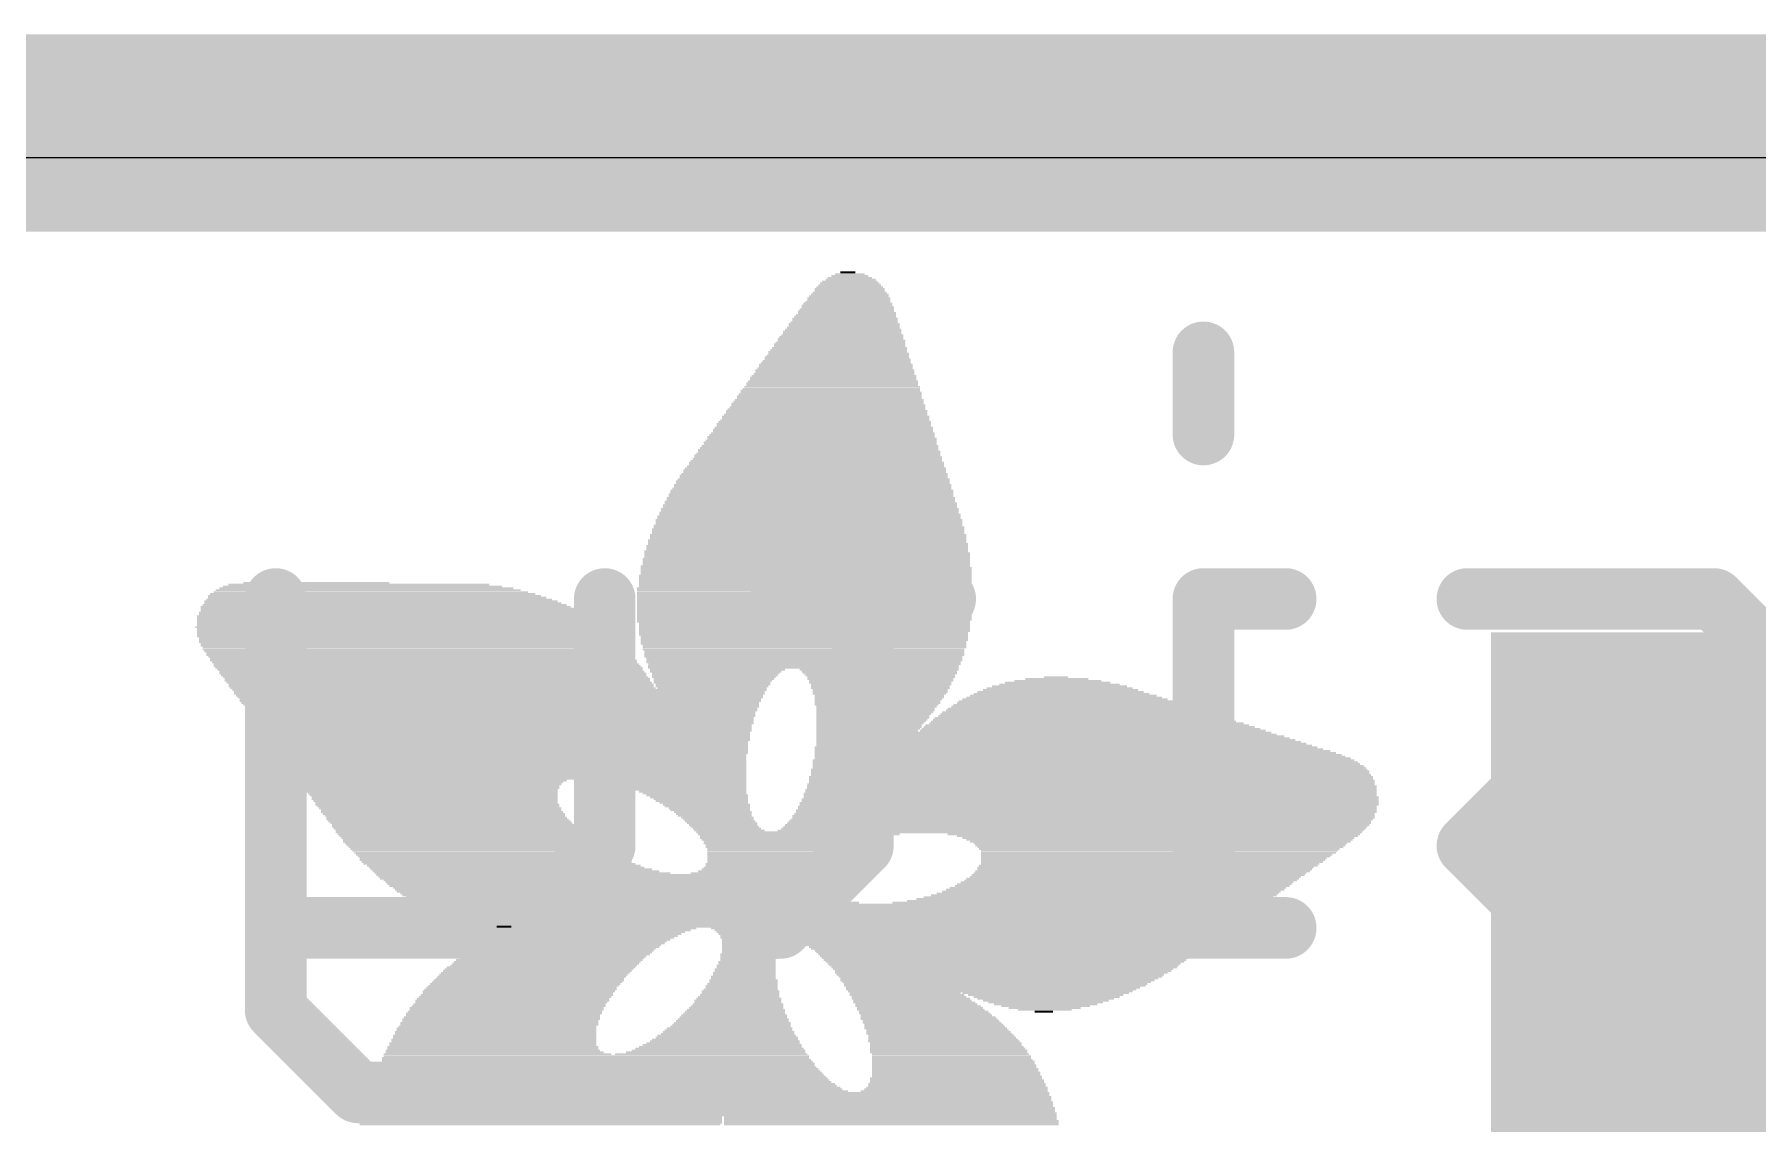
# Model space of a CAD drawing. Extents: x -0.3 to 51.1, y -0.2 to 10.4.
# Drawn here: x 23.924 to 27.475, y 8.169 to 10.414 of the extents above; entities that cross this region are included whole.
import ezdxf

# ---------------------------------------------------------------- set-up
doc = ezdxf.new("R2010")
doc.units = 0
for name, color, linetype in [('1', 12, 'CONTINUOUS'), ('16', 132, 'CONTINUOUS'), ('20', 53, 'CONTINUOUS'), ('21', 40, 'CONTINUOUS'), ('22', 6, 'CONTINUOUS')]:
    doc.layers.add(name, color=color, linetype=linetype)

# ---------------------------------------------------------------- blocks, each defined once
blk = doc.blocks.new('RECT')
blk.add_solid([(-0.5, -0.5), (0.5, -0.5), (-0.5, 0.5), (0.5, 0.5)])

msp = doc.modelspace()

# ---------------------------------------------------------------- linework, layer by layer
at = {"layer": '1', "const_width": 0.3048}
msp.add_lwpolyline([(50.927, 10.16), (0, 10.16)], dxfattribs=at)
at = {"layer": '16', "const_width": 0.254}
msp.add_lwpolyline([(50.927, 10.287), (-0.127, 10.287)], dxfattribs=at)
at = {"layer": '20'}
msp.add_line((50.8, 10.16), (0, 10.16), dxfattribs=at)
at = {"layer": '22', "const_width": 0.127}
for points in [[(26.3327, 9.7588), (26.3327, 9.5894)], [(25.6311, 9.4199), (25.6311, 8.742)], [(24.421, 9.2504), (24.421, 8.403)], [(25.0989, 9.2504), (25.0989, 8.742)], [(25.8006, 9.2504), (25.4616, 9.2504)], [(26.5022, 9.2504), (26.3327, 9.2504)], [(26.3327, 9.2504), (26.3327, 8.5725)], [(27.3852, 9.2504), (26.8767, 9.2504)], [(27.5546, 9.0809), (27.3852, 9.2504)], [(27.3852, 8.9115), (27.5546, 9.0809)], [(26.8767, 8.742), (27.0462, 8.9115)], [(27.0462, 8.9115), (27.3852, 8.9115)], [(25.0989, 8.742), (24.9294, 8.5725)], [(25.6311, 8.742), (25.4616, 8.5725)], [(27.0462, 8.5725), (26.8767, 8.742)], [(24.9294, 8.5725), (24.421, 8.5725)], [(26.5022, 8.5725), (26.1632, 8.5725)], [(27.5546, 8.5725), (27.0462, 8.5725)], [(24.421, 8.403), (24.5905, 8.2335)], [(24.5905, 8.2335), (24.76, 8.2335)]]:
    msp.add_lwpolyline(points, dxfattribs=at)
at = {"layer": '22', "const_width": 0.0635}
for points in [[(26.3645, 9.7588, 1), (26.301, 9.7588)], [(26.301, 9.5894, 1), (26.3645, 9.5894)], [(25.6628, 9.4199, 1), (25.5993, 9.4199)], [(24.4528, 9.2504, 1), (24.3893, 9.2504)], [(25.1307, 9.2504, 1), (25.0672, 9.2504)], [(25.4616, 9.2822, 1), (25.4616, 9.2187)], [(25.8006, 9.2187, 1), (25.8006, 9.2822)], [(26.3327, 9.2822, 1), (26.3327, 9.2187)], [(26.3645, 9.2504, 1), (26.301, 9.2504)], [(26.5022, 9.2187, 1), (26.5022, 9.2822)], [(26.8767, 9.2822, 1), (26.8767, 9.2187)], [(27.4076, 9.2729, 1), (27.3627, 9.228)], [(27.3852, 9.2187, 1), (27.3852, 9.2822)], [(27.0462, 8.9432, 1), (27.0462, 8.8797)], [(27.0687, 8.889, 1), (27.0238, 8.9339)], [(27.3627, 8.9339, 1), (27.4076, 8.889)], [(27.3852, 8.8797, 1), (27.3852, 8.9432)], [(25.0672, 8.742, 1), (25.1307, 8.742)], [(25.1214, 8.7195, 1), (25.0765, 8.7644)], [(25.5993, 8.742, 1), (25.6628, 8.742)], [(25.6535, 8.7195, 1), (25.6086, 8.7644)], [(26.8992, 8.7644, 1), (26.8543, 8.7195)], [(26.8543, 8.7644, 1), (26.8992, 8.7195)], [(24.421, 8.6043, 1), (24.421, 8.5407)], [(24.9294, 8.5407, 1), (24.9294, 8.6043)], [(26.1632, 8.6043, 1), (26.1632, 8.5407)], [(26.5022, 8.5407, 1), (26.5022, 8.6043)], [(27.0462, 8.6043, 1), (27.0462, 8.5407)], [(24.907, 8.595, 1), (24.9519, 8.55)], [(25.4391, 8.595, 1), (25.484, 8.55)], [(26.301, 8.5725, 1), (26.3645, 8.5725)], [(27.0238, 8.55, 1), (27.0687, 8.595)], [(24.4435, 8.4255, 1), (24.3985, 8.3806)], [(24.3893, 8.403, 1), (24.4528, 8.403)], [(24.5905, 8.2653, 1), (24.5905, 8.2018)], [(24.568, 8.2111, 1), (24.6129, 8.256)], [(24.76, 8.2018, 1), (24.76, 8.2653)]]:
    msp.add_lwpolyline(points, format="xyb", dxfattribs=at)

# ---------------------------------------------------------------- block references
at = {"layer": '1', "xscale": 1.3, "yscale": 1.6, "rotation": 180}
msp.add_blockref('RECT', (27.575, 8.382), dxfattribs=at)
at = {"layer": '21'}
for p, xscale, yscale in [((25.6039, 9.9047), 0.1143, 0.0038), ((25.6058, 9.9085), 0.1029, 0.0038), ((25.6039, 9.9123), 0.0915, 0.0039), ((25.6038, 9.9162), 0.0762, 0.0038), ((25.6039, 9.92), 0.0609, 0.0038), ((25.6, 9.9238), 0.0305, 0.0038), ((25.602, 9.8704), 0.1715, 0.0038), ((25.6019, 9.8742), 0.1638, 0.0039), ((25.6038, 9.8781), 0.16, 0.0038), ((25.6038, 9.8819), 0.1524, 0.0038), ((25.6038, 9.8895), 0.1448, 0.0038), ((25.6038, 9.8857), 0.1448, 0.0038), ((25.6039, 9.8933), 0.1371, 0.0038), ((25.6039, 9.8971), 0.1295, 0.0038), ((25.6039, 9.9009), 0.1219, 0.0038), ((25.5962, 9.8361), 0.2058, 0.0039), ((25.5982, 9.84), 0.2019, 0.0038), ((25.5963, 9.8438), 0.1981, 0.0038), ((25.5982, 9.8476), 0.1943, 0.0038), ((25.5982, 9.8552), 0.1867, 0.0038), ((25.6, 9.8514), 0.1905, 0.0038), ((25.6, 9.859), 0.1829, 0.0038), ((25.6, 9.8628), 0.1753, 0.0038), ((25.602, 9.8666), 0.1715, 0.0038), ((25.5886, 9.8019), 0.2438, 0.0038), ((25.5886, 9.798), 0.2438, 0.0039), ((25.5905, 9.8057), 0.24, 0.0038), ((25.5905, 9.8095), 0.2324, 0.0038), ((25.5924, 9.8171), 0.2286, 0.0038), ((25.5924, 9.8133), 0.2286, 0.0038), ((25.5924, 9.8209), 0.221, 0.0038), ((25.5943, 9.8285), 0.2172, 0.0038), ((25.5943, 9.8247), 0.2172, 0.0038), ((25.5943, 9.8323), 0.2096, 0.0038), ((25.581, 9.7638), 0.2819, 0.0038), ((25.5829, 9.7676), 0.2781, 0.0038), ((25.5829, 9.7752), 0.2705, 0.0038), ((25.5829, 9.7714), 0.2705, 0.0038), ((25.5847, 9.779), 0.2667, 0.0038), ((25.5847, 9.7866), 0.2591, 0.0038), ((25.5867, 9.7828), 0.2629, 0.0038), ((25.5867, 9.7904), 0.2552, 0.0038), ((25.5886, 9.7942), 0.2514, 0.0038), ((25.5753, 9.7333), 0.3163, 0.0038), ((25.5753, 9.7295), 0.3163, 0.0038), ((25.5753, 9.7371), 0.3086, 0.0038), ((25.5772, 9.7409), 0.3048, 0.0038), ((25.5772, 9.7485), 0.2972, 0.0038), ((25.5791, 9.7447), 0.301, 0.0038), ((25.5791, 9.7523), 0.2934, 0.0038), ((25.581, 9.7561), 0.2896, 0.0038), ((25.5791, 9.7599), 0.2857, 0.0039), ((25.5677, 9.6952), 0.3543, 0.0038), ((25.5695, 9.699), 0.3505, 0.0038), ((25.5695, 9.7066), 0.3429, 0.0038), ((25.5695, 9.7028), 0.3429, 0.0038), ((25.5715, 9.7104), 0.3391, 0.0038), ((25.5715, 9.7142), 0.3315, 0.0038), ((25.5734, 9.7218), 0.3277, 0.0039), ((25.5734, 9.718), 0.3277, 0.0038), ((25.5734, 9.7257), 0.3201, 0.0038), ((25.56, 9.6571), 0.3924, 0.0038), ((25.5619, 9.6609), 0.3886, 0.0038), ((25.5619, 9.6685), 0.381, 0.0038), ((25.5619, 9.6647), 0.381, 0.0038), ((25.5638, 9.6723), 0.3772, 0.0038), ((25.5638, 9.6799), 0.3696, 0.0038), ((25.5657, 9.6761), 0.3734, 0.0038), ((25.5658, 9.6837), 0.3657, 0.0039), ((25.5677, 9.6876), 0.3619, 0.0038), ((25.5677, 9.6914), 0.3543, 0.0038), ((25.5543, 9.6266), 0.4268, 0.0038), ((25.5543, 9.6228), 0.4268, 0.0038), ((25.5543, 9.6304), 0.4191, 0.0038), ((25.5563, 9.638), 0.4153, 0.0038), ((25.5563, 9.6342), 0.4153, 0.0038), ((25.5562, 9.6418), 0.4076, 0.0038), ((25.5581, 9.6456), 0.4038, 0.0039), ((25.5581, 9.6533), 0.3962, 0.0038), ((25.56, 9.6495), 0.4, 0.0038), ((25.5467, 9.5885), 0.4648, 0.0038), ((25.5486, 9.5923), 0.461, 0.0038), ((25.5486, 9.5999), 0.4534, 0.0038), ((25.5486, 9.5961), 0.4534, 0.0038), ((25.5505, 9.6037), 0.4496, 0.0038), ((25.5505, 9.6114), 0.442, 0.0038), ((25.5505, 9.6075), 0.442, 0.0039), ((25.5524, 9.6152), 0.4382, 0.0038), ((25.5524, 9.619), 0.4306, 0.0038), ((25.539, 9.5504), 0.5029, 0.0038), ((25.539, 9.558), 0.4953, 0.0038), ((25.541, 9.5542), 0.4991, 0.0038), ((25.541, 9.5618), 0.4915, 0.0038), ((25.5429, 9.5656), 0.4877, 0.0038), ((25.5429, 9.5733), 0.4801, 0.0038), ((25.5429, 9.5694), 0.4801, 0.0039), ((25.5448, 9.5771), 0.4762, 0.0038), ((25.5448, 9.5847), 0.4686, 0.0038), ((25.5467, 9.5809), 0.4724, 0.0038), ((25.5314, 9.5161), 0.5411, 0.0038), ((25.5334, 9.5199), 0.5373, 0.0038), ((25.5334, 9.5237), 0.5295, 0.0038), ((25.5353, 9.5313), 0.5257, 0.0039), ((25.5353, 9.5275), 0.5257, 0.0038), ((25.5353, 9.5352), 0.5181, 0.0038), ((25.5372, 9.539), 0.5143, 0.0038), ((25.5372, 9.5466), 0.5067, 0.0038), ((25.539, 9.5428), 0.5105, 0.0038), ((25.5277, 9.4856), 0.5715, 0.0038), ((25.5277, 9.4818), 0.5715, 0.0038), ((25.5277, 9.4932), 0.5639, 0.0039), ((25.5277, 9.4894), 0.5639, 0.0038), ((25.5296, 9.4971), 0.5601, 0.0038), ((25.5296, 9.5047), 0.5525, 0.0038), ((25.5296, 9.5009), 0.5525, 0.0038), ((25.5314, 9.5085), 0.5487, 0.0038), ((25.5314, 9.5123), 0.5411, 0.0038), ((25.5219, 9.4437), 0.6058, 0.0038), ((25.5219, 9.4513), 0.5982, 0.0038), ((25.5238, 9.4475), 0.602, 0.0038), ((25.5238, 9.459), 0.5944, 0.0038), ((25.5238, 9.4551), 0.5944, 0.0039), ((25.5238, 9.4666), 0.5867, 0.0038), ((25.5238, 9.4628), 0.5867, 0.0038), ((25.5258, 9.4742), 0.5829, 0.0038), ((25.5258, 9.4704), 0.5829, 0.0038), ((25.5258, 9.478), 0.5753, 0.0038), ((25.52, 9.4132), 0.6324, 0.0038), ((25.52, 9.4094), 0.6324, 0.0038), ((25.52, 9.4209), 0.6248, 0.0038), ((25.52, 9.417), 0.6248, 0.0039), ((25.52, 9.4285), 0.6172, 0.0038), ((25.5219, 9.4247), 0.621, 0.0038), ((25.5219, 9.4361), 0.6134, 0.0038), ((25.5219, 9.4323), 0.6134, 0.0038), ((25.5219, 9.4399), 0.6058, 0.0038), ((25.5182, 9.3828), 0.6515, 0.0038), ((25.5182, 9.3789), 0.6515, 0.0039), ((25.5182, 9.3751), 0.6515, 0.0038), ((25.5182, 9.3942), 0.6439, 0.0038), ((25.5182, 9.3904), 0.6439, 0.0038), ((25.5182, 9.3866), 0.6439, 0.0038), ((25.5181, 9.4018), 0.6362, 0.0038), ((25.5201, 9.398), 0.6401, 0.0038), ((25.52, 9.4056), 0.6324, 0.0038), ((25.5143, 9.3485), 0.6668, 0.0038), ((25.5162, 9.3447), 0.6706, 0.0038), ((25.5162, 9.3408), 0.6706, 0.0039), ((25.5162, 9.337), 0.6706, 0.0038), ((25.5162, 9.3599), 0.663, 0.0038), ((25.5162, 9.3561), 0.663, 0.0038), ((25.5162, 9.3523), 0.663, 0.0038), ((25.5162, 9.3713), 0.6554, 0.0038), ((25.5162, 9.3675), 0.6554, 0.0038), ((25.5181, 9.3637), 0.6592, 0.0038), ((25.5124, 9.318), 0.6782, 0.0038), ((25.5143, 9.3142), 0.682, 0.0038), ((25.5143, 9.3104), 0.682, 0.0038), ((25.5143, 9.3066), 0.682, 0.0038), ((25.5143, 9.3027), 0.682, 0.0039), ((25.5143, 9.3332), 0.6744, 0.0038), ((25.5143, 9.3294), 0.6744, 0.0038), ((25.5143, 9.3256), 0.6744, 0.0038), ((25.5143, 9.3218), 0.6744, 0.0038), ((24.6114, 9.2685), 0.6287, 0.0038), ((24.6075, 9.2723), 0.6058, 0.0038), ((24.5999, 9.2761), 0.5754, 0.0038), ((24.5923, 9.2799), 0.5372, 0.0038), ((24.5047, 9.2837), 0.3009, 0.0038), ((25.5105, 9.2723), 0.6896, 0.0038), ((25.5105, 9.2685), 0.6896, 0.0038), ((25.5124, 9.2989), 0.6858, 0.0038), ((25.5124, 9.2951), 0.6858, 0.0038), ((25.5124, 9.2913), 0.6858, 0.0038), ((25.5124, 9.2875), 0.6858, 0.0038), ((25.5124, 9.2837), 0.6858, 0.0038), ((25.5124, 9.2799), 0.6858, 0.0038), ((25.5124, 9.2761), 0.6858, 0.0038), ((24.6475, 9.2342), 0.762, 0.0038), ((24.6513, 9.2304), 0.7696, 0.0038), ((24.6456, 9.238), 0.7506, 0.0038), ((24.638, 9.2456), 0.7278, 0.0038), ((24.6418, 9.2418), 0.7354, 0.0038), ((24.6342, 9.2494), 0.7124, 0.0038), ((24.6247, 9.257), 0.6858, 0.0038), ((24.6304, 9.2532), 0.6972, 0.0038), ((24.6209, 9.2608), 0.6705, 0.0038), ((24.6171, 9.2646), 0.6477, 0.0039), ((25.5105, 9.2646), 0.6896, 0.0039), ((25.5105, 9.2608), 0.6896, 0.0038), ((25.5105, 9.257), 0.6896, 0.0038), ((25.5105, 9.2532), 0.6896, 0.0038), ((25.5105, 9.2494), 0.6896, 0.0038), ((25.5105, 9.2456), 0.6896, 0.0038), ((25.5105, 9.2418), 0.6896, 0.0038), ((25.5105, 9.238), 0.6896, 0.0038), ((25.5105, 9.2342), 0.6896, 0.0038), ((25.5105, 9.2304), 0.6896, 0.0038), ((24.6608, 9.2151), 0.8039, 0.0038), ((24.6647, 9.2113), 0.8115, 0.0038), ((24.6666, 9.2075), 0.8153, 0.0038), ((24.6704, 9.2037), 0.823, 0.0038), ((24.6723, 9.1999), 0.8268, 0.0038), ((24.6761, 9.1961), 0.8344, 0.0038), ((24.6571, 9.2227), 0.7887, 0.0038), ((24.659, 9.2189), 0.7925, 0.0038), ((24.6552, 9.2265), 0.7773, 0.0039), ((25.5105, 9.2265), 0.6896, 0.0039), ((25.5105, 9.2227), 0.6896, 0.0038), ((25.5105, 9.2189), 0.6896, 0.0038), ((25.5105, 9.2151), 0.6896, 0.0038), ((25.5105, 9.2113), 0.6896, 0.0038), ((25.5105, 9.2075), 0.6896, 0.0038), ((25.5086, 9.2037), 0.6858, 0.0038), ((25.5105, 9.1999), 0.682, 0.0038), ((25.5105, 9.1961), 0.682, 0.0038), ((24.6761, 9.1923), 0.842, 0.0038), ((24.6799, 9.1884), 0.842, 0.0039), ((24.6818, 9.1846), 0.8458, 0.0038), ((24.6856, 9.1808), 0.8534, 0.0038), ((24.6876, 9.177), 0.8573, 0.0038), ((24.6895, 9.1732), 0.8611, 0.0038), ((24.6933, 9.1694), 0.8611, 0.0038), ((24.6952, 9.1656), 0.8649, 0.0038), ((24.6971, 9.1618), 0.8687, 0.0038), ((25.5105, 9.1923), 0.682, 0.0038), ((25.5105, 9.1884), 0.682, 0.0039), ((25.5105, 9.1846), 0.682, 0.0038), ((25.5086, 9.1808), 0.6782, 0.0038), ((25.5086, 9.177), 0.6782, 0.0038), ((25.5105, 9.1732), 0.6744, 0.0038), ((25.5105, 9.1694), 0.6744, 0.0038), ((25.5105, 9.1656), 0.6744, 0.0038), ((25.5086, 9.1618), 0.6706, 0.0038), ((24.7028, 9.1542), 0.8725, 0.0038), ((24.7009, 9.158), 0.8687, 0.0038), ((24.7066, 9.1504), 0.8725, 0.0039), ((24.7085, 9.1465), 0.8763, 0.0038), ((24.7123, 9.1427), 0.8763, 0.0038), ((24.7162, 9.1389), 0.8763, 0.0038), ((24.7162, 9.1351), 0.8763, 0.0038), ((24.72, 9.1313), 0.8763, 0.0038), ((24.7238, 9.1275), 0.8763, 0.0038), ((24.7257, 9.1237), 0.8801, 0.0038), ((25.5086, 9.158), 0.6706, 0.0038), ((25.5105, 9.1542), 0.6668, 0.0038), ((25.5105, 9.1504), 0.6668, 0.0039), ((25.5086, 9.1465), 0.663, 0.0038), ((25.5105, 9.1427), 0.6592, 0.0038), ((25.5105, 9.1389), 0.6592, 0.0038), ((25.5105, 9.1351), 0.6592, 0.0038), ((25.5085, 9.1313), 0.6553, 0.0038), ((25.5105, 9.1275), 0.6515, 0.0038), ((25.5105, 9.1237), 0.6515, 0.0038), ((24.7276, 9.1199), 0.8763, 0.0038), ((24.7314, 9.1161), 0.8763, 0.0038), ((24.7333, 9.1123), 0.8801, 0.0039), ((24.737, 9.1084), 0.8801, 0.0038), ((24.739, 9.1046), 0.8763, 0.0038), ((24.7428, 9.1008), 0.8763, 0.0038), ((24.7447, 9.097), 0.8801, 0.0038), ((24.7466, 9.0932), 0.8763, 0.0038), ((24.7504, 9.0894), 0.8763, 0.0038), ((25.5085, 9.1199), 0.6477, 0.0038), ((25.5105, 9.1161), 0.6439, 0.0038), ((25.5085, 9.1123), 0.6401, 0.0039), ((25.5085, 9.1084), 0.6401, 0.0038), ((25.3315, 9.1046), 0.2781, 0.0038), ((25.3277, 9.1008), 0.2705, 0.0038), ((25.3277, 9.097), 0.2629, 0.0038), ((25.3257, 9.0932), 0.259, 0.0038), ((25.3238, 9.0894), 0.2552, 0.0038), ((25.6648, 9.1046), 0.3276, 0.0038), ((25.6648, 9.1008), 0.32, 0.0038), ((25.6667, 9.097), 0.3162, 0.0038), ((25.6667, 9.0932), 0.3086, 0.0038), ((25.6686, 9.0894), 0.3048, 0.0038), ((26.0287, 9.0894), 0.0495, 0.0038), ((24.7543, 9.0856), 0.8763, 0.0038), ((24.7543, 9.0818), 0.8763, 0.0038), ((24.7581, 9.078), 0.8763, 0.0038), ((24.7619, 9.0742), 0.8763, 0.0039), ((24.7619, 9.0703), 0.8763, 0.0038), ((24.7657, 9.0665), 0.8763, 0.0038), ((24.8819, 9.0627), 1.1011, 0.0038), ((24.8819, 9.0589), 1.0935, 0.0038), ((24.8819, 9.0551), 1.0935, 0.0038), ((25.3238, 9.0856), 0.2476, 0.0038), ((25.3219, 9.0818), 0.2438, 0.0038), ((25.32, 9.078), 0.24, 0.0038), ((25.3219, 9.0742), 0.2362, 0.0039), ((25.32, 9.0703), 0.2324, 0.0038), ((25.32, 9.0665), 0.2248, 0.0038), ((25.6667, 9.0856), 0.301, 0.0038), ((25.6686, 9.0818), 0.2972, 0.0038), ((25.6667, 9.078), 0.2934, 0.0038), ((25.6686, 9.0742), 0.2896, 0.0039), ((25.6667, 9.0703), 0.2858, 0.0038), ((25.6667, 9.0665), 0.2858, 0.0038), ((25.6667, 9.0627), 0.2782, 0.0038), ((25.6667, 9.0589), 0.2782, 0.0038), ((25.6648, 9.0551), 0.2744, 0.0038), ((26.0401, 9.0551), 0.362, 0.0038), ((26.0382, 9.0589), 0.3429, 0.0038), ((26.0382, 9.0627), 0.32, 0.0038), ((26.0363, 9.0665), 0.301, 0.0038), ((26.0363, 9.0703), 0.2781, 0.0038), ((26.0363, 9.0742), 0.2477, 0.0039), ((26.0325, 9.078), 0.2171, 0.0038), ((26.0325, 9.0818), 0.1791, 0.0038), ((26.0306, 9.0856), 0.1295, 0.0038), ((24.8819, 9.0513), 1.0859, 0.0038), ((24.8838, 9.0475), 1.0821, 0.0038), ((24.8838, 9.0437), 1.0745, 0.0038), ((24.8838, 9.0399), 1.0745, 0.0038), ((24.8837, 9.0361), 1.0668, 0.0039), ((24.8857, 9.0322), 1.0629, 0.0038), ((24.8876, 9.0284), 1.0591, 0.0038), ((24.8857, 9.0246), 1.0553, 0.0038), ((24.8876, 9.0208), 1.0515, 0.0038), ((24.8876, 9.017), 1.0439, 0.0038), ((25.6648, 9.0513), 0.2667, 0.0038), ((25.6648, 9.0475), 0.2667, 0.0038), ((25.6629, 9.0437), 0.2629, 0.0038), ((25.6609, 9.0399), 0.2591, 0.0038), ((25.6609, 9.0361), 0.2591, 0.0039), ((25.6591, 9.0322), 0.2553, 0.0038), ((25.6591, 9.0284), 0.2476, 0.0038), ((25.6572, 9.0246), 0.2438, 0.0038), ((25.6572, 9.0208), 0.2438, 0.0038), ((25.6553, 9.017), 0.24, 0.0038), ((26.0687, 9.017), 0.5487, 0.0038), ((26.0668, 9.0208), 0.5295, 0.0038), ((26.0611, 9.0246), 0.5105, 0.0038), ((26.0592, 9.0284), 0.4915, 0.0038), ((26.0553, 9.0322), 0.4762, 0.0038), ((26.0534, 9.0361), 0.4572, 0.0039), ((26.0496, 9.0399), 0.442, 0.0038), ((26.0477, 9.0437), 0.423, 0.0038), ((26.0458, 9.0475), 0.4038, 0.0038), ((26.0439, 9.0513), 0.3848, 0.0038), ((24.8876, 9.0132), 1.0439, 0.0038), ((24.8895, 9.0094), 1.0401, 0.0038), ((24.8895, 9.0056), 1.0325, 0.0038), ((24.8914, 9.0018), 1.0287, 0.0038), ((24.8914, 8.998), 1.0287, 0.0039), ((24.8933, 8.9941), 1.0249, 0.0038), ((24.8933, 8.9903), 1.0173, 0.0038), ((24.8952, 8.9865), 1.0135, 0.0038), ((24.8952, 8.9827), 1.0135, 0.0038), ((25.6534, 9.0132), 0.2362, 0.0038), ((25.6515, 9.0094), 0.2324, 0.0038), ((25.6515, 9.0056), 0.2324, 0.0038), ((25.6496, 9.0018), 0.2286, 0.0038), ((25.6457, 8.9941), 0.2209, 0.0038), ((25.6439, 8.9903), 0.2171, 0.0038), ((25.6439, 8.9865), 0.2171, 0.0038), ((25.6477, 8.998), 0.2247, 0.0039), ((25.642, 8.9827), 0.2133, 0.0038), ((26.1011, 8.9827), 0.6973, 0.0038), ((26.0972, 8.9865), 0.682, 0.0038), ((26.0934, 8.9903), 0.6668, 0.0038), ((26.0916, 8.9941), 0.6477, 0.0038), ((26.0858, 8.998), 0.6286, 0.0039), ((26.082, 9.0018), 0.6134, 0.0038), ((26.0782, 9.0056), 0.5982, 0.0038), ((26.0763, 9.0094), 0.5791, 0.0038), ((26.0724, 9.0132), 0.5639, 0.0038), ((24.8971, 8.9789), 1.0096, 0.0038), ((24.8971, 8.9751), 1.002, 0.0038), ((24.899, 8.9713), 0.9982, 0.0038), ((24.899, 8.9675), 0.9982, 0.0038), ((24.9009, 8.9637), 0.9944, 0.0038), ((24.9028, 8.9599), 0.9906, 0.0039), ((24.9009, 8.956), 0.9868, 0.0038), ((24.9028, 8.9522), 0.983, 0.0038), ((24.9047, 8.9484), 0.9792, 0.0038), ((26.0039, 8.9751), 0.9372, 0.0038), ((26.0096, 8.9713), 0.9486, 0.0038), ((26.0173, 8.9675), 0.9639, 0.0038), ((26.0344, 8.956), 0.9982, 0.0038), ((26.0401, 8.9522), 1.0096, 0.0038), ((26.0458, 8.9484), 1.021, 0.0038), ((25.6401, 8.9789), 0.2095, 0.0038), ((26.023, 8.9637), 0.9753, 0.0038), ((26.0287, 8.9599), 0.9867, 0.0039), ((26.1049, 8.9789), 0.7125, 0.0038), ((24.9066, 8.9446), 0.9754, 0.0038), ((24.9066, 8.9408), 0.9754, 0.0038), ((24.9085, 8.937), 0.9716, 0.0038), ((24.9104, 8.9332), 0.9678, 0.0038), ((24.9105, 8.9294), 0.9601, 0.0038), ((24.9105, 8.9256), 0.9601, 0.0038), ((24.9123, 8.9218), 0.9563, 0.0039), ((24.9143, 8.9179), 0.9525, 0.0038), ((24.9162, 8.9141), 0.9487, 0.0038), ((24.9162, 8.9103), 0.9487, 0.0038), ((26.0858, 8.9179), 1.1164, 0.0038), ((26.0896, 8.9141), 1.124, 0.0038), ((26.0915, 8.9103), 1.1278, 0.0038), ((26.0496, 8.9446), 1.0364, 0.0038), ((26.0553, 8.9408), 1.0478, 0.0038), ((26.0629, 8.937), 1.063, 0.0038), ((26.0687, 8.9332), 1.0745, 0.0038), ((26.0744, 8.9294), 1.0859, 0.0038), ((26.0782, 8.9256), 1.0935, 0.0038), ((26.0839, 8.9218), 1.1049, 0.0039), ((24.9181, 8.9065), 0.9449, 0.0038), ((24.92, 8.9027), 0.9411, 0.0038), ((24.9219, 8.8989), 0.9373, 0.0038), ((24.9219, 8.8951), 0.9373, 0.0038), ((24.9238, 8.8913), 0.9335, 0.0038), ((24.9257, 8.8875), 0.9297, 0.0038), ((24.9257, 8.8837), 0.9297, 0.0039), ((24.7504, 8.8798), 0.5715, 0.0038), ((24.7447, 8.876), 0.5524, 0.0038), ((25.2343, 8.8798), 0.3124, 0.0038), ((25.2457, 8.876), 0.2896, 0.0038), ((26.1011, 8.8837), 1.1621, 0.0039), ((26.1011, 8.8798), 1.1621, 0.0038), ((26.1029, 8.876), 1.1659, 0.0038), ((26.0972, 8.8989), 1.1468, 0.0038), ((26.0991, 8.8951), 1.1506, 0.0038), ((26.0991, 8.8913), 1.1506, 0.0038), ((26.1011, 8.8875), 1.1545, 0.0038), ((26.0953, 8.9065), 1.1354, 0.0038), ((26.0972, 8.9027), 1.1392, 0.0038), ((24.7428, 8.8722), 0.541, 0.0038), ((24.7409, 8.8684), 0.5372, 0.0038), ((24.7409, 8.8646), 0.5296, 0.0038), ((24.7428, 8.8608), 0.5258, 0.0038), ((24.7428, 8.857), 0.5182, 0.0038), ((24.7428, 8.8532), 0.5182, 0.0038), ((24.7447, 8.8494), 0.5144, 0.0038), ((24.7466, 8.8456), 0.5106, 0.0039), ((24.7485, 8.8417), 0.5068, 0.0038), ((25.2534, 8.8722), 0.2743, 0.0038), ((25.2591, 8.8684), 0.2629, 0.0038), ((25.2648, 8.8646), 0.2515, 0.0038), ((25.2705, 8.8608), 0.2401, 0.0038), ((25.2743, 8.857), 0.2324, 0.0038), ((25.28, 8.8532), 0.221, 0.0038), ((25.2838, 8.8494), 0.2134, 0.0038), ((25.2895, 8.8456), 0.2096, 0.0039), ((25.2934, 8.8417), 0.2019, 0.0038), ((26.0992, 8.8494), 1.1811, 0.0038), ((26.0992, 8.8456), 1.1811, 0.0039), ((26.1011, 8.8417), 1.1849, 0.0038), ((26.1011, 8.857), 1.1773, 0.0038), ((26.1011, 8.8532), 1.1773, 0.0038), ((26.1011, 8.8684), 1.1697, 0.0038), ((26.1029, 8.8646), 1.1735, 0.0038), ((26.1029, 8.8608), 1.1735, 0.0038), ((26.1029, 8.8722), 1.1659, 0.0038), ((24.7485, 8.8379), 0.5068, 0.0038), ((24.7504, 8.8341), 0.503, 0.0038), ((24.7523, 8.8303), 0.4992, 0.0038), ((24.7542, 8.8265), 0.503, 0.0038), ((24.7562, 8.8227), 0.4991, 0.0038), ((24.7599, 8.8189), 0.4991, 0.0038), ((24.7619, 8.8151), 0.4953, 0.0038), ((24.7638, 8.8113), 0.4991, 0.0038), ((24.7675, 8.8075), 0.4991, 0.0039), ((25.2972, 8.8379), 0.1943, 0.0038), ((25.2991, 8.8341), 0.1905, 0.0038), ((25.3029, 8.8303), 0.1829, 0.0038), ((25.3086, 8.8265), 0.1791, 0.0038), ((25.3104, 8.8227), 0.1753, 0.0038), ((25.3143, 8.8189), 0.1676, 0.0038), ((25.3162, 8.8151), 0.1638, 0.0038), ((25.3219, 8.8113), 0.16, 0.0038), ((25.3238, 8.8075), 0.1562, 0.0039), ((26.0877, 8.8075), 1.1964, 0.0039), ((26.0915, 8.8151), 1.1964, 0.0038), ((26.0915, 8.8113), 1.1964, 0.0038), ((26.0935, 8.8227), 1.1925, 0.0038), ((26.0935, 8.8189), 1.1925, 0.0038), ((26.0973, 8.8303), 1.1925, 0.0038), ((26.0973, 8.8265), 1.1925, 0.0038), ((26.0992, 8.8379), 1.1887, 0.0038), ((26.0992, 8.8341), 1.1887, 0.0038), ((24.7695, 8.8036), 0.4953, 0.0038), ((24.7733, 8.7998), 0.4953, 0.0038), ((24.7752, 8.796), 0.4991, 0.0038), ((24.779, 8.7922), 0.4991, 0.0038), ((24.7828, 8.7884), 0.4991, 0.0038), ((24.7885, 8.7808), 0.503, 0.0038), ((24.7866, 8.7846), 0.4991, 0.0038), ((24.7923, 8.777), 0.503, 0.0038), ((24.798, 8.7694), 0.5067, 0.0039), ((24.7962, 8.7732), 0.5029, 0.0038), ((25.3257, 8.8036), 0.1524, 0.0038), ((25.3314, 8.7998), 0.1486, 0.0038), ((25.3333, 8.796), 0.1448, 0.0038), ((25.3371, 8.7922), 0.1448, 0.0038), ((25.341, 8.7884), 0.1447, 0.0038), ((25.3429, 8.7846), 0.1409, 0.0038), ((25.3467, 8.7808), 0.1409, 0.0038), ((25.3505, 8.777), 0.141, 0.0038), ((25.3562, 8.7732), 0.1448, 0.0038), ((25.9734, 8.7694), 1.3716, 0.0039), ((26.0591, 8.7732), 1.2078, 0.0038), ((26.0648, 8.777), 1.2039, 0.0038), ((26.0687, 8.7808), 1.2039, 0.0038), ((26.0724, 8.7846), 1.2039, 0.0038), ((26.0763, 8.7884), 1.204, 0.0038), ((26.0782, 8.7922), 1.2002, 0.0038), ((26.082, 8.796), 1.2002, 0.0038), ((26.0858, 8.8036), 1.2002, 0.0038), ((26.0858, 8.7998), 1.2002, 0.0038), ((24.8019, 8.7655), 0.5067, 0.0038), ((24.8056, 8.7617), 0.5067, 0.0038), ((24.8114, 8.7579), 0.5105, 0.0038), ((24.819, 8.7503), 0.5182, 0.0038), ((24.8152, 8.7541), 0.5105, 0.0038), ((24.8228, 8.7465), 0.5182, 0.0038), ((24.8285, 8.7427), 0.522, 0.0038), ((24.8323, 8.7389), 0.522, 0.0038), ((24.838, 8.7351), 0.5258, 0.0038), ((25.4991, 8.7655), 0.4153, 0.0038), ((25.4895, 8.7617), 0.3886, 0.0038), ((25.48, 8.7579), 0.3696, 0.0038), ((25.4743, 8.7541), 0.3506, 0.0038), ((25.4704, 8.7503), 0.3353, 0.0038), ((25.4648, 8.7465), 0.3239, 0.0038), ((25.461, 8.7427), 0.3086, 0.0038), ((25.4572, 8.7389), 0.3009, 0.0038), ((25.4552, 8.7351), 0.2895, 0.0038), ((26.2306, 8.7655), 0.8496, 0.0038), ((26.2382, 8.7617), 0.8268, 0.0038), ((26.2401, 8.7579), 0.8078, 0.0038), ((26.2421, 8.7541), 0.7963, 0.0038), ((26.2439, 8.7503), 0.7848, 0.0038), ((26.2439, 8.7465), 0.7696, 0.0038), ((26.2439, 8.7427), 0.762, 0.0038), ((26.2439, 8.7389), 0.7544, 0.0038), ((26.242, 8.7351), 0.743, 0.0038), ((24.8418, 8.7313), 0.5258, 0.0039), ((24.8476, 8.7274), 0.5295, 0.0038), ((24.8533, 8.7236), 0.5334, 0.0038), ((24.859, 8.7198), 0.5372, 0.0038), ((24.8647, 8.716), 0.541, 0.0038), ((24.8685, 8.7122), 0.5486, 0.0038), ((24.8762, 8.7084), 0.5563, 0.0038), ((24.8819, 8.7046), 0.5601, 0.0038), ((24.8914, 8.7008), 0.5639, 0.0038), ((25.4305, 8.7046), 0.2476, 0.0038), ((25.4286, 8.7008), 0.2438, 0.0038), ((25.4515, 8.7313), 0.2819, 0.0039), ((25.4439, 8.7236), 0.2667, 0.0038), ((25.442, 8.7198), 0.2629, 0.0038), ((25.4381, 8.716), 0.2552, 0.0038), ((25.4362, 8.7122), 0.2514, 0.0038), ((25.4343, 8.7084), 0.2476, 0.0038), ((25.4477, 8.7274), 0.2743, 0.0038), ((26.2192, 8.7008), 0.6973, 0.0038), ((26.242, 8.7313), 0.7354, 0.0039), ((26.2401, 8.7274), 0.7316, 0.0038), ((26.2363, 8.7236), 0.7239, 0.0038), ((26.2344, 8.7198), 0.7201, 0.0038), ((26.2306, 8.716), 0.7125, 0.0038), ((26.2287, 8.7122), 0.7087, 0.0038), ((26.2268, 8.7084), 0.7049, 0.0038), ((26.223, 8.7046), 0.6973, 0.0038), ((24.8971, 8.697), 0.5677, 0.0038), ((24.9066, 8.6932), 0.5792, 0.0039), ((24.9162, 8.6893), 0.5905, 0.0038), ((24.9295, 8.6855), 0.6096, 0.0038), ((25.0838, 8.6817), 0.9106, 0.0038), ((25.0857, 8.6779), 0.9068, 0.0038), ((25.0876, 8.6741), 0.903, 0.0038), ((25.0914, 8.6703), 0.8954, 0.0038), ((25.0933, 8.6665), 0.8916, 0.0038), ((25.0952, 8.6627), 0.8878, 0.0038), ((25.4077, 8.6855), 0.2629, 0.0038), ((25.4171, 8.6893), 0.2515, 0.0038), ((25.421, 8.6932), 0.2439, 0.0039), ((25.4247, 8.697), 0.2439, 0.0038), ((26.1696, 8.6627), 0.6896, 0.0038), ((26.1753, 8.6665), 0.6858, 0.0038), ((26.183, 8.6703), 0.6858, 0.0038), ((26.1868, 8.6741), 0.6858, 0.0038), ((26.1925, 8.6779), 0.682, 0.0038), ((26.1982, 8.6817), 0.6858, 0.0038), ((26.202, 8.6855), 0.6858, 0.0038), ((26.2077, 8.6893), 0.6896, 0.0038), ((26.2134, 8.697), 0.6934, 0.0038), ((26.2115, 8.6932), 0.6896, 0.0039), ((25.099, 8.6589), 0.8878, 0.0038), ((25.1029, 8.6551), 0.8801, 0.0039), ((25.1067, 8.6512), 0.8801, 0.0038), ((25.1105, 8.6474), 0.8801, 0.0038), ((25.1181, 8.6436), 0.8801, 0.0038), ((25.1238, 8.6398), 0.8839, 0.0038), ((25.1314, 8.636), 0.884, 0.0038), ((25.1391, 8.6322), 0.8839, 0.0038), ((25.1486, 8.6284), 0.8953, 0.0038), ((26.0934, 8.6284), 0.743, 0.0038), ((26.1068, 8.6322), 0.7315, 0.0038), ((26.1163, 8.636), 0.7201, 0.0038), ((26.1277, 8.6398), 0.7124, 0.0038), ((26.1354, 8.6436), 0.7049, 0.0038), ((26.143, 8.6474), 0.6973, 0.0038), ((26.1506, 8.6512), 0.6972, 0.0038), ((26.1563, 8.6551), 0.6934, 0.0039), ((26.1658, 8.6589), 0.6896, 0.0038), ((25.1657, 8.6246), 0.9144, 0.0038), ((25.5867, 8.6208), 1.7412, 0.0038), ((25.5867, 8.617), 1.726, 0.0039), ((25.5886, 8.6131), 1.7145, 0.0038), ((25.5905, 8.6093), 1.703, 0.0038), ((25.5905, 8.6055), 1.6878, 0.0038), ((25.5924, 8.6017), 1.6764, 0.0038), ((25.5943, 8.5979), 1.6574, 0.0038), ((25.5982, 8.5941), 1.6421, 0.0038), ((26.0763, 8.6246), 0.7696, 0.0038), ((25.602, 8.5903), 1.6269, 0.0038), ((25.6038, 8.5865), 1.6078, 0.0038), ((25.6096, 8.5827), 1.5887, 0.0038), ((25.6152, 8.5789), 1.5621, 0.0039), ((24.8914, 8.575), 0.0305, 0.0038), ((25.0705, 8.556), 0.3581, 0.0038), ((25.08, 8.5598), 0.3543, 0.0038), ((25.0895, 8.5636), 0.3505, 0.0038), ((25.1029, 8.5674), 0.3467, 0.0038), ((25.1143, 8.5712), 0.3467, 0.0038), ((25.6743, 8.575), 1.4364, 0.0038), ((25.8534, 8.5712), 1.0706, 0.0038), ((25.8534, 8.5674), 1.0554, 0.0038), ((25.8534, 8.5636), 1.0478, 0.0038), ((25.8514, 8.5598), 1.0363, 0.0038), ((25.8514, 8.556), 1.0287, 0.0038), ((25.0057, 8.5217), 0.381, 0.0038), ((25.0114, 8.5255), 0.3772, 0.0038), ((25.0171, 8.5293), 0.3734, 0.0038), ((25.0247, 8.5331), 0.3734, 0.0038), ((25.0285, 8.5369), 0.3734, 0.0038), ((25.0381, 8.5408), 0.3695, 0.0039), ((25.0438, 8.5446), 0.3657, 0.0038), ((25.0514, 8.5484), 0.3658, 0.0038), ((25.0609, 8.5522), 0.362, 0.0038), ((25.8496, 8.5522), 1.0249, 0.0038), ((25.8477, 8.5484), 1.0135, 0.0038), ((25.8458, 8.5446), 1.0097, 0.0038), ((25.4076, 8.5408), 0.1334, 0.0039), ((25.4038, 8.5369), 0.1258, 0.0038), ((25.4019, 8.5331), 0.122, 0.0038), ((25.4, 8.5293), 0.1182, 0.0038), ((25.4, 8.5255), 0.1182, 0.0038), ((25.3981, 8.5217), 0.1143, 0.0038), ((25.9258, 8.5408), 0.842, 0.0039), ((25.9258, 8.5369), 0.8268, 0.0038), ((25.9277, 8.5331), 0.8154, 0.0038), ((25.9258, 8.5293), 0.8039, 0.0038), ((25.9276, 8.5255), 0.7925, 0.0038), ((25.9277, 8.5217), 0.7848, 0.0038), ((24.9638, 8.4874), 0.3887, 0.0038), ((24.9676, 8.4912), 0.3886, 0.0038), ((24.9733, 8.495), 0.3848, 0.0038), ((24.9771, 8.4988), 0.3848, 0.0038), ((24.9809, 8.5027), 0.3848, 0.0039), ((24.9847, 8.5065), 0.3848, 0.0038), ((24.9904, 8.5103), 0.381, 0.0038), ((24.9942, 8.5141), 0.381, 0.0038), ((25.0019, 8.5179), 0.381, 0.0038), ((25.3886, 8.4874), 0.1257, 0.0038), ((25.3905, 8.495), 0.1219, 0.0038), ((25.3905, 8.4912), 0.1219, 0.0038), ((25.3924, 8.5027), 0.1181, 0.0039), ((25.3924, 8.4988), 0.1181, 0.0038), ((25.3942, 8.5065), 0.1143, 0.0038), ((25.3962, 8.5179), 0.1181, 0.0038), ((25.3962, 8.5141), 0.1181, 0.0038), ((25.3962, 8.5103), 0.1181, 0.0038), ((25.9258, 8.5179), 0.7734, 0.0038), ((25.9258, 8.5141), 0.7658, 0.0038), ((25.9239, 8.5103), 0.7544, 0.0038), ((25.9239, 8.5065), 0.7468, 0.0038), ((25.9239, 8.5027), 0.7391, 0.0039), ((25.922, 8.4988), 0.7277, 0.0038), ((25.922, 8.495), 0.7201, 0.0038), ((25.922, 8.4912), 0.7125, 0.0038), ((25.92, 8.4874), 0.7011, 0.0038), ((24.9276, 8.4493), 0.3925, 0.0038), ((24.9314, 8.4531), 0.3924, 0.0038), ((24.9352, 8.4569), 0.3924, 0.0038), ((24.939, 8.4607), 0.3924, 0.0038), ((24.9428, 8.4646), 0.3924, 0.0039), ((24.9447, 8.4684), 0.3886, 0.0038), ((24.9485, 8.4722), 0.3886, 0.0038), ((24.9523, 8.476), 0.3886, 0.0038), ((24.9561, 8.4798), 0.3886, 0.0038), ((24.96, 8.4836), 0.3887, 0.0038), ((25.381, 8.4531), 0.1485, 0.0038), ((25.381, 8.4493), 0.1485, 0.0038), ((25.3829, 8.4569), 0.1447, 0.0038), ((25.3848, 8.4646), 0.1409, 0.0039), ((25.3848, 8.4607), 0.1409, 0.0038), ((25.3848, 8.4722), 0.1333, 0.0038), ((25.3848, 8.4684), 0.1333, 0.0038), ((25.3866, 8.4798), 0.1295, 0.0038), ((25.3866, 8.476), 0.1295, 0.0038), ((25.3886, 8.4836), 0.1257, 0.0038), ((25.9201, 8.4836), 0.6934, 0.0038), ((25.9163, 8.4798), 0.6858, 0.0038), ((25.9144, 8.476), 0.6743, 0.0038), ((25.9144, 8.4722), 0.6667, 0.0038), ((25.9124, 8.4684), 0.6553, 0.0038), ((25.9087, 8.4646), 0.6477, 0.0039), ((25.9068, 8.4607), 0.6363, 0.0038), ((25.9048, 8.4569), 0.6248, 0.0038), ((25.9029, 8.4531), 0.621, 0.0038), ((25.8991, 8.4493), 0.6058, 0.0038), ((24.9028, 8.415), 0.3962, 0.0038), ((24.9085, 8.4226), 0.4, 0.0038), ((24.9066, 8.4188), 0.3962, 0.0038), ((24.9104, 8.4265), 0.3962, 0.0039), ((24.9142, 8.4303), 0.3962, 0.0038), ((24.9181, 8.4341), 0.3963, 0.0038), ((24.9219, 8.4417), 0.3963, 0.0038), ((24.92, 8.4379), 0.3925, 0.0038), ((24.9257, 8.4455), 0.3963, 0.0038), ((25.3734, 8.415), 0.1867, 0.0038), ((25.3734, 8.4226), 0.1791, 0.0038), ((25.3734, 8.4188), 0.1791, 0.0038), ((25.3753, 8.4265), 0.1753, 0.0039), ((25.3753, 8.4303), 0.1677, 0.0038), ((25.3772, 8.4341), 0.1639, 0.0038), ((25.379, 8.4417), 0.1601, 0.0038), ((25.379, 8.4379), 0.1601, 0.0038), ((25.379, 8.4455), 0.1524, 0.0038), ((25.8953, 8.4455), 0.5982, 0.0038), ((25.8934, 8.4417), 0.5868, 0.0038), ((25.7181, 8.4379), 0.2286, 0.0038), ((25.7219, 8.4341), 0.2363, 0.0038), ((25.7258, 8.4303), 0.2363, 0.0038), ((25.7295, 8.4265), 0.2439, 0.0039), ((25.7334, 8.4226), 0.2438, 0.0038), ((25.7372, 8.4188), 0.2514, 0.0038), ((25.741, 8.415), 0.2514, 0.0038), ((26.0077, 8.4379), 0.3429, 0.0038), ((26.0077, 8.4341), 0.32, 0.0038), ((26.0096, 8.4303), 0.301, 0.0038), ((26.0077, 8.4265), 0.282, 0.0039), ((26.0077, 8.4226), 0.259, 0.0038), ((26.0077, 8.4188), 0.2362, 0.0038), ((26.0077, 8.415), 0.2134, 0.0038), ((24.8857, 8.3845), 0.4077, 0.0038), ((24.8838, 8.3807), 0.4039, 0.0038), ((24.8876, 8.3884), 0.4039, 0.0039), ((24.8914, 8.396), 0.4039, 0.0038), ((24.8895, 8.3922), 0.4001, 0.0038), ((24.8933, 8.3998), 0.4001, 0.0038), ((24.8971, 8.4074), 0.4, 0.0038), ((24.8971, 8.4036), 0.4, 0.0038), ((24.9009, 8.4112), 0.4, 0.0038), ((25.3619, 8.3807), 0.2324, 0.0038), ((25.3638, 8.3845), 0.2286, 0.0038), ((25.3638, 8.3884), 0.221, 0.0039), ((25.3657, 8.3922), 0.2172, 0.0038), ((25.3657, 8.396), 0.2096, 0.0038), ((25.3676, 8.3998), 0.2058, 0.0038), ((25.3696, 8.4036), 0.2019, 0.0038), ((25.3696, 8.4074), 0.1943, 0.0038), ((25.3715, 8.4112), 0.1905, 0.0038), ((25.7448, 8.4112), 0.259, 0.0038), ((25.7506, 8.4036), 0.2629, 0.0038), ((25.7487, 8.4074), 0.2591, 0.0038), ((25.7563, 8.3998), 0.2667, 0.0038), ((25.7582, 8.396), 0.2705, 0.0038), ((25.7658, 8.3884), 0.2781, 0.0039), ((25.7676, 8.3845), 0.2819, 0.0038), ((25.762, 8.3922), 0.2705, 0.0038), ((25.7715, 8.3807), 0.2819, 0.0038), ((26.0077, 8.4112), 0.1828, 0.0038), ((26.0058, 8.4074), 0.1486, 0.0038), ((26.0058, 8.4036), 0.1105, 0.0038), ((26.0038, 8.3998), 0.0381, 0.0038), ((24.8705, 8.3426), 0.4229, 0.0038), ((24.8724, 8.3503), 0.4191, 0.0039), ((24.8724, 8.3464), 0.4191, 0.0038), ((24.8742, 8.3579), 0.4153, 0.0038), ((24.8742, 8.3541), 0.4153, 0.0038), ((24.8762, 8.3655), 0.4115, 0.0038), ((24.8762, 8.3617), 0.4115, 0.0038), ((24.8781, 8.3693), 0.4077, 0.0038), ((24.8819, 8.3769), 0.4077, 0.0038), ((24.8819, 8.3731), 0.4077, 0.0038), ((25.3467, 8.3426), 0.301, 0.0038), ((25.3505, 8.3464), 0.2934, 0.0038), ((25.3505, 8.3503), 0.2857, 0.0039), ((25.3524, 8.3541), 0.2743, 0.0038), ((25.3543, 8.3579), 0.2705, 0.0038), ((25.3543, 8.3617), 0.2629, 0.0038), ((25.3561, 8.3655), 0.2591, 0.0038), ((25.3581, 8.3693), 0.2476, 0.0038), ((25.36, 8.3731), 0.2438, 0.0038), ((25.3619, 8.3769), 0.24, 0.0038), ((25.7734, 8.3769), 0.2858, 0.0038), ((25.7772, 8.3731), 0.2858, 0.0038), ((25.7791, 8.3693), 0.2896, 0.0038), ((25.781, 8.3655), 0.2934, 0.0038), ((25.7848, 8.3617), 0.2934, 0.0038), ((25.7867, 8.3579), 0.2972, 0.0038), ((25.7886, 8.3541), 0.301, 0.0038), ((25.7924, 8.3503), 0.301, 0.0039), ((25.7943, 8.3464), 0.3048, 0.0038), ((25.7962, 8.3426), 0.3086, 0.0038), ((24.878, 8.3122), 0.4686, 0.0039), ((25.0819, 8.3083), 0.8763, 0.0038), ((24.8685, 8.3198), 0.442, 0.0038), ((24.8723, 8.316), 0.4496, 0.0038), ((24.8685, 8.3274), 0.4344, 0.0038), ((24.8685, 8.3236), 0.4344, 0.0038), ((24.8685, 8.335), 0.4268, 0.0038), ((24.8685, 8.3312), 0.4268, 0.0038), ((24.8705, 8.3388), 0.4229, 0.0038), ((25.3181, 8.3122), 0.3962, 0.0039), ((25.3276, 8.316), 0.3696, 0.0038), ((25.3334, 8.3198), 0.3581, 0.0038), ((25.3353, 8.3236), 0.3467, 0.0038), ((25.3372, 8.3274), 0.3353, 0.0038), ((25.341, 8.3312), 0.3277, 0.0038), ((25.3429, 8.335), 0.3163, 0.0038), ((25.3467, 8.3388), 0.3086, 0.0038), ((25.7981, 8.3388), 0.3125, 0.0038), ((25.802, 8.335), 0.3125, 0.0038), ((25.802, 8.3312), 0.3125, 0.0038), ((25.8039, 8.3274), 0.3163, 0.0038), ((25.8057, 8.3236), 0.3201, 0.0038), ((25.8077, 8.3198), 0.3239, 0.0038), ((25.8077, 8.316), 0.3239, 0.0038), ((25.8115, 8.3122), 0.3238, 0.0039), ((25.8134, 8.3083), 0.3276, 0.0038), ((25.0876, 8.2741), 0.9182, 0.0039), ((25.0838, 8.2855), 0.903, 0.0038), ((25.0857, 8.2817), 0.9068, 0.0038), ((25.0876, 8.2779), 0.9106, 0.0038), ((25.0838, 8.2931), 0.8953, 0.0038), ((25.0838, 8.2893), 0.8953, 0.0038), ((25.08, 8.3045), 0.8801, 0.0038), ((25.0838, 8.2969), 0.8877, 0.0038), ((25.0819, 8.3007), 0.8839, 0.0038), ((25.8134, 8.3045), 0.3276, 0.0038), ((25.8153, 8.3007), 0.3314, 0.0038), ((25.8172, 8.2969), 0.3352, 0.0038), ((25.8172, 8.2931), 0.3352, 0.0038), ((25.8191, 8.2893), 0.339, 0.0038), ((25.8191, 8.2855), 0.339, 0.0038), ((25.821, 8.2817), 0.3429, 0.0038), ((25.821, 8.2779), 0.3429, 0.0038), ((25.823, 8.2741), 0.3467, 0.0039), ((25.1028, 8.2398), 0.9716, 0.0038), ((25.1085, 8.236), 0.983, 0.0039), ((25.0972, 8.2512), 0.9525, 0.0038), ((25.0991, 8.2474), 0.9563, 0.0038), ((25.1029, 8.2436), 0.9639, 0.0038), ((25.0914, 8.2626), 0.9334, 0.0038), ((25.0933, 8.2588), 0.9372, 0.0038), ((25.0952, 8.255), 0.941, 0.0038), ((25.0895, 8.2702), 0.922, 0.0038), ((25.0914, 8.2664), 0.9258, 0.0038), ((25.8191, 8.236), 0.3848, 0.0039), ((25.8229, 8.2398), 0.3772, 0.0038), ((25.8248, 8.2436), 0.3734, 0.0038), ((25.8248, 8.2512), 0.3658, 0.0038), ((25.8248, 8.2474), 0.3658, 0.0038), ((25.8229, 8.2626), 0.3544, 0.0038), ((25.8248, 8.2588), 0.3582, 0.0038), ((25.8248, 8.255), 0.3582, 0.0038), ((25.823, 8.2702), 0.3467, 0.0038), ((25.8249, 8.2664), 0.3505, 0.0038), ((25.3162, 8.2017), 1.4211, 0.0038), ((25.3143, 8.2055), 1.4173, 0.0038), ((25.3143, 8.2169), 1.4097, 0.0038), ((25.3162, 8.2131), 1.4135, 0.0038), ((25.3162, 8.2093), 1.4135, 0.0038), ((25.3162, 8.2245), 1.4059, 0.0038), ((25.3162, 8.2207), 1.4059, 0.0038), ((25.3143, 8.2283), 1.4021, 0.0038), ((25.3162, 8.2321), 1.3983, 0.0038), ((24.9657, 8.1674), 0.7429, 0.0038), ((24.9676, 8.1712), 0.7467, 0.0038), ((24.9695, 8.1826), 0.7429, 0.0038), ((24.9695, 8.1788), 0.7429, 0.0038), ((24.9695, 8.175), 0.7429, 0.0038), ((25.3143, 8.194), 1.4249, 0.0038), ((25.3162, 8.1902), 1.4288, 0.0038), ((25.3162, 8.1864), 1.4288, 0.0038), ((25.3162, 8.1979), 1.4211, 0.0039), ((25.6877, 8.1826), 0.6858, 0.0038), ((25.6877, 8.1788), 0.6858, 0.0038), ((25.6896, 8.175), 0.6896, 0.0038), ((25.6896, 8.1712), 0.6896, 0.0038), ((25.6896, 8.1674), 0.6896, 0.0038)]:
    msp.add_blockref('RECT', p, dxfattribs=dict(at, xscale=xscale, yscale=yscale))

doc.saveas('drawing.dxf')
